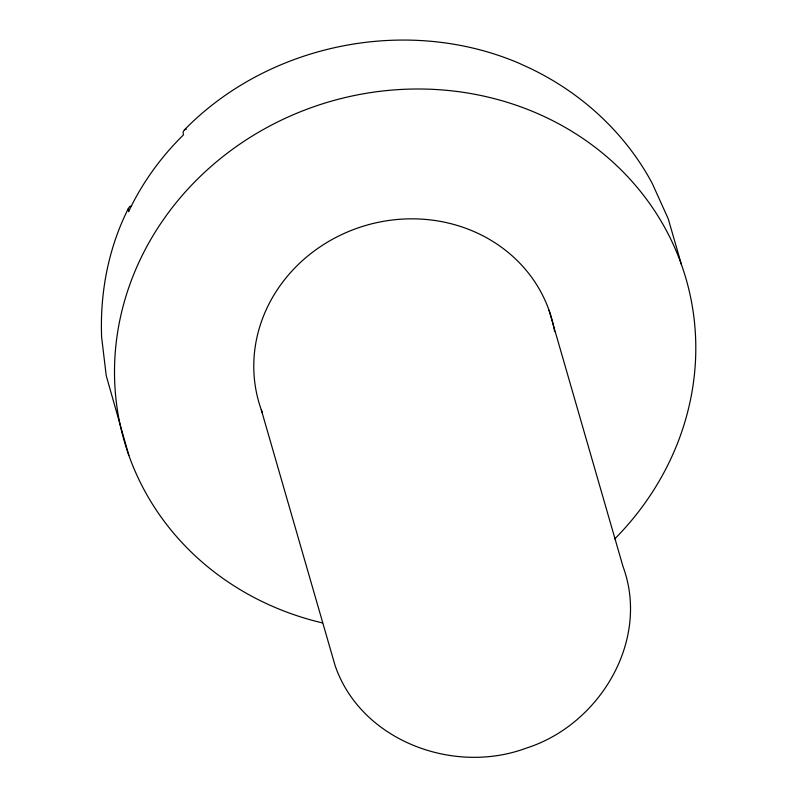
<?xml version="1.0" encoding="UTF-8"?>
<svg xmlns="http://www.w3.org/2000/svg" width="797" height="797" viewBox="0 0 797 797"><rect width="100%" height="100%" fill="white"/><g stroke="black" fill="none" stroke-linecap="round" stroke-linejoin="round"><path stroke-width="1.2" d="M131.565 205.925L129.662 206.543L128.337 208.585C108.332 248.166 99.884 292.897 101.617 337.081L106.24 375.716L128.845 455.366M681.455 264.594L668.255 218.866L652.245 183.41C623.931 130.399 576.958 88.736 522.095 64.667L519.853 63.581C408.194 15.452 269.386 42.968 184.426 129.841L183.101 131.894L183.35 134.992C160.884 157.039 142.005 183.21 128.576 211.683L128.337 208.585M184.426 129.841L186.329 129.234M549.053 310.302L622.975 566.408C650.491 640.848 599.155 725.26 526.05 748.194C453.931 775.112 361.171 741.041 335.158 665.764L261.247 409.658M262.522 413.095A152.277 140.172 -16.1 0 1 367.686 224.903A152.277 140.172 -16.1 0 1 554.632 331.572M322.506 622.935A292.369 269.127 -16.1 0 1 143.101 253.665A292.369 269.127 -16.1 0 1 570.791 130.708A292.369 269.127 -16.1 0 1 614.736 538.921"/></g></svg>
